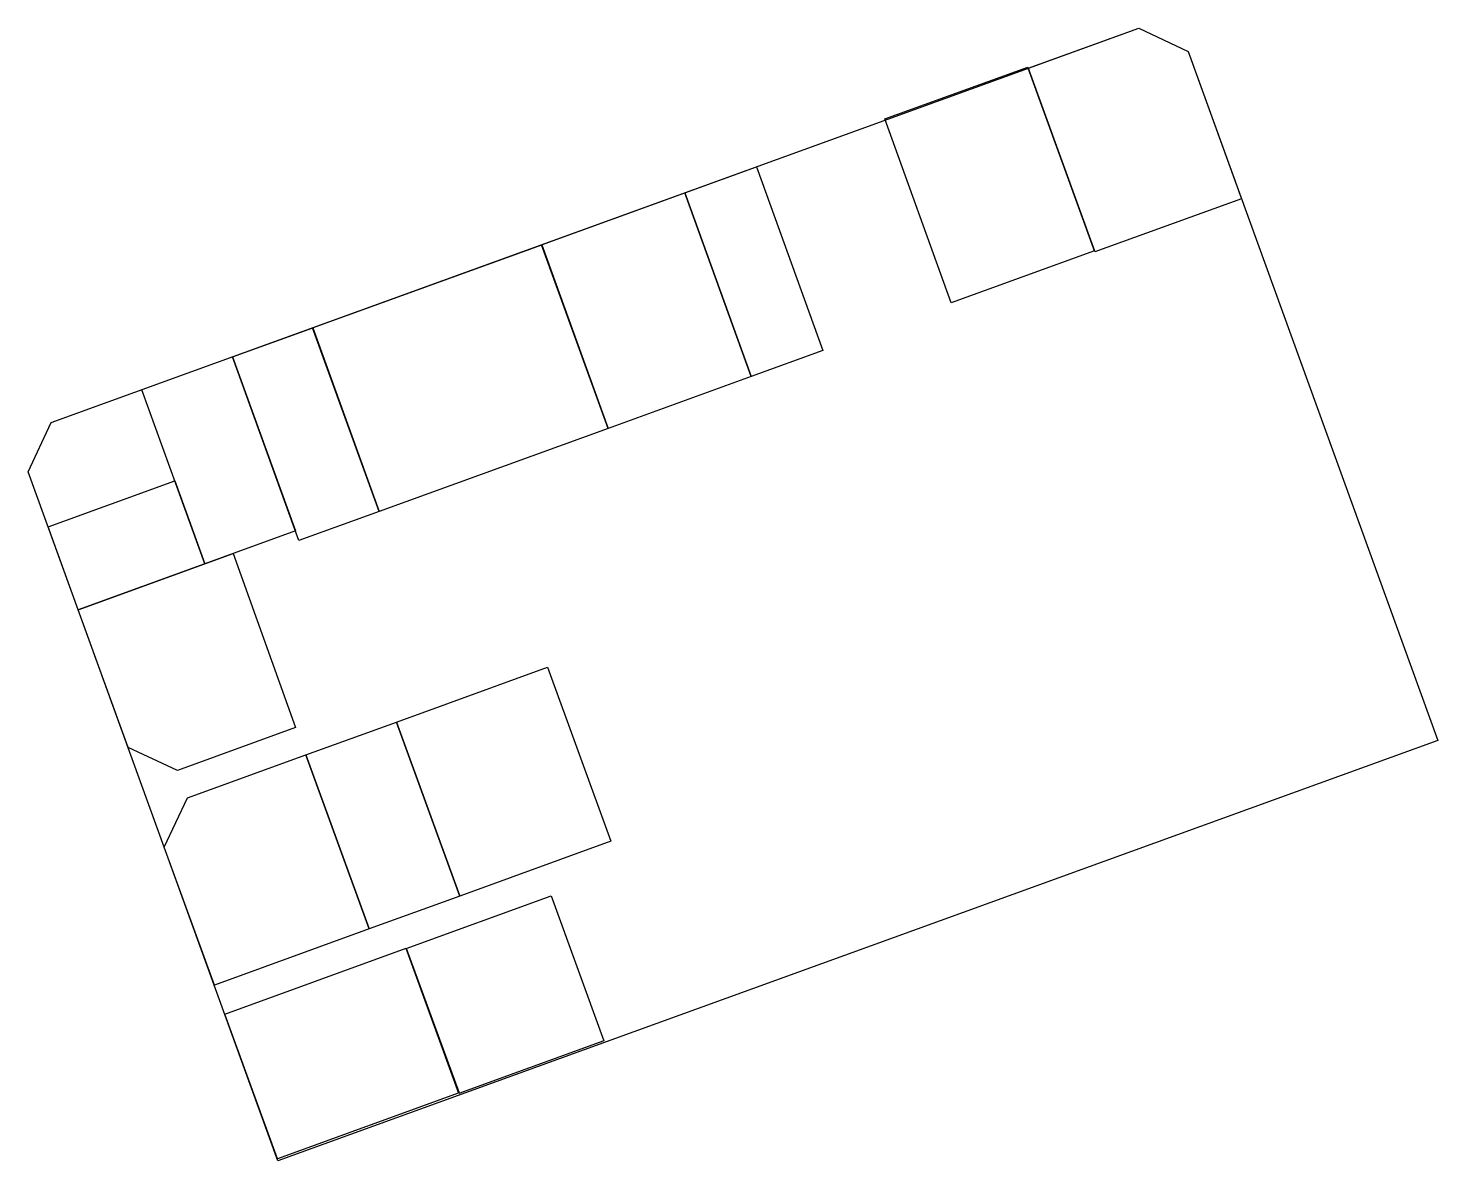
# Model space of a CAD drawing. Header units: millimetres. Extents: x 591644 to 591827, y 440334 to 440481.
import ezdxf

# ---------------------------------------------------------------- set-up
doc = ezdxf.new("R2010")
doc.units = ezdxf.units.MM
doc.header["$LTSCALE"] = 10
for name, color, linetype in [('end maj 26 02 2021', 30, 'Continuous'), ('MAJ JUILLET 2021', 7, 'Continuous'), ('MAJ NOV 2021', 7, 'Continuous'), ('MAJ OCT 2021', 7, 'Continuous')]:
    doc.layers.add(name, color=color, linetype=linetype)
doc.layers.add('MAJ APRES LE 13.01.2023', color=222, linetype='Continuous', lineweight=30)

msp = doc.modelspace()

# ---------------------------------------------------------------- linework, layer by layer
at = {"color": 150, "flags": 128}
msp.add_lwpolyline([(591729.58, 440459.63), (591738.2, 440435.82), (591719.65, 440429.09), (591711.02, 440452.9)], close=True, dxfattribs=at)
at = {"flags": 128}
msp.add_lwpolyline([(591671.02, 440412.9), (591679.12, 440390.32), (591663.8, 440384.74), (591657.4, 440387.73), (591650.91, 440405.59)], close=True, dxfattribs=at)
at = {"color": 7, "flags": 128}
msp.add_lwpolyline([(591680.46, 440386.78), (591688.66, 440364.21), (591668.58, 440356.95), (591662.09, 440374.81), (591665.08, 440381.21)], close=True, dxfattribs=at)
at = {"layer": 'end maj 26 02 2021', "color": 3, "linetype": 'ByBlock', "lineweight": -3, "ltscale": 0.0014, "flags": 128}
msp.add_lwpolyline([(591788.45, 440480.98), (591794.85, 440477.97), (591827.22, 440388.66), (591676.8, 440334.16), (591644.44, 440423.46), (591647.43, 440429.86)], close=True, dxfattribs=at)
at = {"layer": 'end maj 26 02 2021', "color": 150, "linetype": 'ByBlock', "lineweight": -3, "ltscale": 0.0014, "flags": 128}
msp.add_lwpolyline([(591788.45, 440480.98), (591794.85, 440477.97), (591801.78, 440458.88), (591782.75, 440451.98), (591774.12, 440475.79)], close=True, dxfattribs=at)
at = {"layer": 'end maj 26 02 2021', "color": 150}
msp.add_lwpolyline([(591774.07, 440475.93), (591782.7, 440452.12), (591764.14, 440445.4), (591755.51, 440469.22)], close=True, dxfattribs=at)
at = {"layer": 'end maj 26 02 2021', "color": 150, "linetype": 'ByBlock', "lineweight": -3, "ltscale": 0.0014, "flags": 128}
msp.add_lwpolyline([(591670.91, 440438.37), (591679.1, 440415.81), (591667.34, 440411.55), (591659.16, 440434.11)], dxfattribs=at)
at = {"layer": 'MAJ APRES LE 13.01.2023', "flags": 128}
for points in [[(591663.44, 440422.29), (591667.35, 440411.53), (591650.92, 440405.58), (591647.02, 440416.34)], [(591711.79, 440398.15), (591720, 440375.58), (591700.41, 440368.48), (591692.21, 440391.03)], [(591692.2, 440391.03), (591700.41, 440368.46), (591688.66, 440364.21), (591680.46, 440386.78)], [(591693.43, 440361.72), (591700.33, 440342.97), (591676.76, 440334.41), (591669.94, 440353.19)]]:
    msp.add_lwpolyline(points, close=True, dxfattribs=at)
at = {"layer": 'MAJ APRES LE 13.01.2023', "color": 232, "lineweight": 30, "flags": 128}
msp.add_lwpolyline([(591712.26, 440368.49), (591719.08, 440349.7), (591700.28, 440342.9), (591693.45, 440361.69)], close=True, dxfattribs=at)
at = {"layer": 'MAJ JUILLET 2021', "flags": 128}
msp.add_lwpolyline([(591738.86, 440463), (591747.48, 440439.2), (591738.2, 440435.84), (591729.58, 440459.64)], close=True, dxfattribs=at)
at = {"layer": 'MAJ NOV 2021', "linetype": 'ByBlock', "lineweight": -3, "ltscale": 0.0014, "flags": 128}
msp.add_lwpolyline([(591681.33, 440442.13), (591689.93, 440418.35), (591679.55, 440414.59), (591670.92, 440438.37)], close=True, dxfattribs=at)
at = {"layer": 'MAJ OCT 2021', "linetype": 'ByBlock', "lineweight": -3, "ltscale": 0.0014, "flags": 128}
msp.add_lwpolyline([(591711.03, 440452.9), (591719.65, 440429.11), (591689.93, 440418.35), (591681.32, 440442.14)], close=True, dxfattribs=at)

doc.saveas('drawing.dxf')
